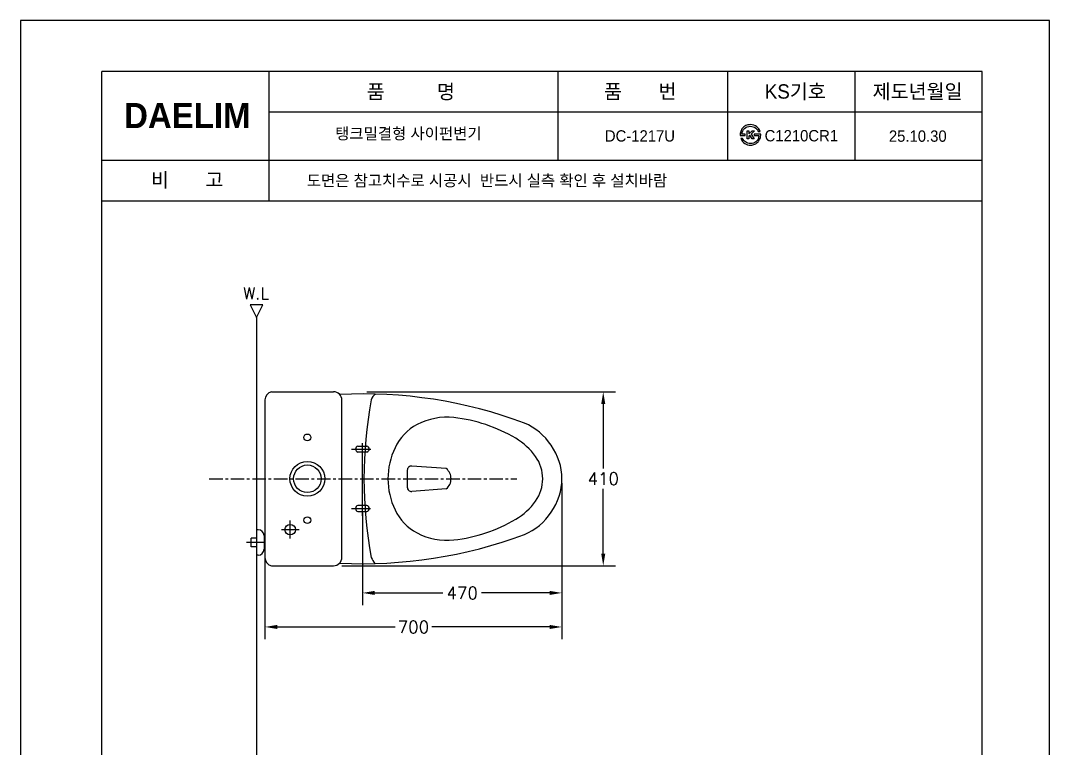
# Model space of a CAD drawing. Extents: x 69352 to 71778, y 58037 to 61467.
# Drawn here: x 69352 to 71778, y 59752 to 61467 of the extents above; entities that cross this region are included whole.
import ezdxf
from ezdxf.lldxf.tags import DXFTag

# ---------------------------------------------------------------- set-up
doc = ezdxf.new("R2010")
doc.units = 0
doc.header["$MEASUREMENT"] = 0
doc.linetypes.add('CENTER', pattern=[50.8, 31.75, -6.35, 6.35, -6.35])
doc.layers.get('0').update_dxf_attribs({"linetype": 'CONTINUOUS'})
doc.layers.get('Defpoints').update_dxf_attribs({"linetype": 'CONTINUOUS'})
for name, color, linetype in [('CENTER', 1, 'CONTINUOUS'), ('Dim', 4, 'CONTINUOUS'), ('LAYER_02', 7, 'CONTINUOUS'), ('LINE', 7, 'CONTINUOUS'), ('MAIN', 7, 'CONTINUOUS'), ('POINT', 3, 'CONTINUOUS'), ('YA', 7, 'CONTINUOUS')]:
    doc.layers.add(name, color=color, linetype=linetype)
doc.styles.add('h', font='', dxfattribs={"height": 30})
doc.styles.get("Standard").update_dxf_attribs({"font": 'txt.shx', "bigfont": 'ghs.shx'})
doc.styles.add('스타일1', font='txt.shx', dxfattribs={"bigfont": 'ghs.shx'})
doc.styles.get('h').set_extended_font_data('Haansoft Batang')
tags = doc.linetypes.add('Amconstr', pattern=[9999, 9999, 0]).pattern_tags.tags
tags[6:7] = [DXFTag(74, 4), DXFTag(75, 0), DXFTag(340, '0'), DXFTag(46, 1.0), DXFTag(50, 0.0), DXFTag(44, 0.0), DXFTag(45, 0.0)]
tags[4:5] = [DXFTag(74, 4), DXFTag(75, 0), DXFTag(340, '0'), DXFTag(46, 1.0), DXFTag(50, 0.0), DXFTag(44, 0.0), DXFTag(45, 0.0)]
doc.dimstyles.get("Standard").update_dxf_attribs({"dimtxt": 0.18, "dimasz": 0.18, "dimexe": 0.18, "dimexo": 0.0625, "dimgap": 0.09, "dimtad": 0, "dimtih": 1, "dimtoh": 1, "dimdec": 4, "dimzin": 0, "dimdsep": 46, "dimtxsty": 'Standard', "dimcen": 0.09, "dimadec": 0, "dimazin": 0, "dimtfac": 1, "dimtdec": 4, "dimtofl": 0, "dimtmove": 0, "dimatfit": 0, "dimfxl": 0, "dimtolj": 1, "dimtzin": 0, "dimarcsym": 0})

# ---------------------------------------------------------------- blocks, each defined once
blk = doc.blocks.new('*D9')
at = {"layer": 'Defpoints', "color": 0}
for p in [(70628.5, 60387.2), (70158.5, 60317.2), (70158.5, 60118.2)]:
    blk.add_point(p, dxfattribs=at)
at = {"layer": 'Dim', "color": 0, "lineweight": -2}
for p, q in [((70628.5, 60377.2), (70628.5, 60089.4)), ((70158.5, 60307.2), (70158.5, 60089.4)), ((70187.3, 60118.2), (70347.9, 60118.2)), ((70599.7, 60118.2), (70439.1, 60118.2))]:
    blk.add_line(p, q, dxfattribs=at)
at = {"layer": 'Dim', "color": 0}
for points in [[(70187.3, 60123), (70187.3, 60113.4), (70158.5, 60118.2)], [(70599.7, 60123), (70599.7, 60113.4), (70628.5, 60118.2)]]:
    blk.add_solid(points, dxfattribs=at)
at = {"layer": 'Dim', "color": 0, "insert": (70393.5, 60118.2), "char_height": 35.2, "attachment_point": 5}
blk.add_mtext('\\A1;{\\H0.81818x;470}', dxfattribs=at)
blk = doc.blocks.new('*D10')
at = {"layer": 'Defpoints', "color": 0}
for p in [(70158.5, 60592.2), (70158.5, 60182.2), (70726, 60182.2)]:
    blk.add_point(p, dxfattribs=at)
at = {"layer": 'Dim', "color": 0, "lineweight": -2}
for p, q in [((70168.5, 60592.2), (70754.8, 60592.2)), ((70726, 60563.4), (70726, 60411.2)), ((70726, 60211), (70726, 60363.2)), ((70168.5, 60182.2), (70754.8, 60182.2))]:
    blk.add_line(p, q, dxfattribs=at)
at = {"layer": 'Dim', "color": 0}
for points in [[(70721.2, 60563.4), (70730.8, 60563.4), (70726, 60592.2)], [(70721.2, 60211), (70730.8, 60211), (70726, 60182.2)]]:
    blk.add_solid(points, dxfattribs=at)
at = {"layer": 'Dim', "color": 0, "insert": (70726, 60387.2), "char_height": 28.8, "attachment_point": 5}
blk.add_mtext('\\A1;410', dxfattribs=at)
blk = doc.blocks.new('*D14')
at = {"layer": 'Defpoints', "color": 0}
for p in [(69928.5, 60387.2), (70628.5, 60387.2), (69928.5, 60038)]:
    blk.add_point(p, dxfattribs=at)
at = {"layer": 'Dim', "color": 0, "lineweight": -2}
for p, q in [((69928.5, 60377.2), (69928.5, 60009.2)), ((70628.5, 60377.2), (70628.5, 60009.2)), ((69957.3, 60038), (70235.3, 60038)), ((70599.7, 60038), (70321.7, 60038))]:
    blk.add_line(p, q, dxfattribs=at)
at = {"layer": 'Dim', "color": 0}
for points in [[(69957.3, 60042.8), (69957.3, 60033.2), (69928.5, 60038)], [(70599.7, 60042.8), (70599.7, 60033.2), (70628.5, 60038)]]:
    blk.add_solid(points, dxfattribs=at)
at = {"layer": 'Dim', "color": 0, "insert": (70278.5, 60038), "char_height": 28.8, "attachment_point": 5}
blk.add_mtext('\\A1;700', dxfattribs=at)

msp = doc.modelspace()

# ---------------------------------------------------------------- linework, layer by layer
for p, q in [((70264, 60407.1), (70264, 60367.3)), ((70356.1, 60411.1), (70274.7, 60417.1)), ((70356.1, 60363.3), (70274.7, 60357.3))]:
    msp.add_line(p, q)
for centre, radius, start, end in [((70274, 60407.1), 10, 85.7896, 180), ((70336, 60387.2), 31.2, 310.0544, 49.9456), ((70274, 60367.3), 10, 180, 274.2104)]:
    msp.add_arc(centre, radius, start, end)
at = {"layer": 'CENTER', "color": 0}
for p, q in [((70158.5, 60299.6), (70158.5, 60471.1)), ((70132.2, 60457.2), (70178.5, 60457.2)), ((70132.2, 60317.2), (70177.7, 60317.2)), ((69988.1, 60246.5), (69988.1, 60289)), ((70009.3, 60267.2), (69967.8, 60267.2)), ((69928.5, 60237.2), (69884.7, 60237.2))]:
    msp.add_line(p, q, dxfattribs=at)
at = {"layer": 'Dim', "color": 7}
for p, q in [((69908.5, 60767.1), (69908.5, 58956.6)), ((69943.9, 60592.2), (70089.9, 60592.2)), ((69943.9, 60182.2), (70089.9, 60182.2)), ((70109.9, 60182.2), (70522.4, 60182.2))]:
    msp.add_line(p, q, dxfattribs=at)
at = {"layer": 'Dim', "color": 7, "linetype": 'CENTER'}
msp.add_line((69797.2, 60387.2), (70522.4, 60387.2), dxfattribs=at)
at = {"layer": 'Dim', "color": 7}
for centre, start, end in [((70089.9, 60572.2), 0, 90), ((70089.9, 60202.2), 270, 0)]:
    msp.add_arc(centre, 20, start, end, dxfattribs=at)
at = {"layer": 'LINE', "linetype": 'Amconstr'}
msp.add_line((71619.7, 58179.1), (71619.7, 61347.1), dxfattribs=at)
at = {"layer": 'MAIN', "color": 0}
for p, q in [((69928.5, 60573), (69928.5, 60201.4)), ((70109.9, 60202.2), (70109.9, 60572.2)), ((70147.7, 60464.2), (70168.9, 60464.2)), ((70168.9, 60450.2), (70147.7, 60450.2)), ((70168.9, 60324.2), (70147.7, 60324.2)), ((70147.7, 60310.2), (70168.9, 60310.2))]:
    msp.add_line(p, q, dxfattribs=at)
at = {"layer": 'MAIN', "color": 7}
for p, q in [((69912.3, 60267.2), (69908.3, 60267.2)), ((69926.3, 60253.2), (69926.3, 60221.2)), ((69908.3, 60247.4), (69896.3, 60247.4)), ((69896.3, 60226.9), (69896.3, 60247.4)), ((69908.3, 60226.9), (69896.3, 60226.9)), ((69928.5, 60247.4), (69926.3, 60247.4)), ((69928.5, 60226.9), (69926.3, 60226.9)), ((69912.3, 60207.2), (69908.3, 60207.2))]:
    msp.add_line(p, q, dxfattribs=at)
at = {"layer": 'MAIN', "color": 0}
msp.add_lwpolyline([(69923.5, 60797.1), (69893.5, 60797.1), (69908.5, 60767.1), (69923.5, 60797.1)], dxfattribs=at)
msp.add_lwpolyline([(70189.2, 60586.8, 0.147425), (70179, 60573.1, 0.091532), (70179, 60201.3, 0.007148), (70187.2, 60187.5)], format="xyb", dxfattribs=at)
for centre in [(70028.5, 60484.7), (70028.5, 60289.7)]:
    msp.add_circle(centre, 8, dxfattribs=at)
for centre, radius, start, end in [((69948.8, 60572.4), 20.4, 104.1034, 178.47), ((69948.8, 60572.4), 20.4, 104.1034, 178.47), ((70159.6, 59499), 1088.2, 69.5308, 92.8816), ((70486.6, 60390.3), 138.9, 33.0698, 67.3512), ((70149.3, 60457.2), 7.18, 103.3903, 256.6097), ((70167.2, 60457.2), 7.18, 283.3912, 76.6088), ((70493.5, 60387.2), 135, 324.2389, 35.7611), ((70149.3, 60317.2), 7.18, 103.3903, 256.6097), ((70167.2, 60317.2), 7.18, 283.3912, 76.6088), ((70486.8, 60383.9), 138.7, 292.615, 326.9639), ((70159.6, 61275.3), 1088.2, 267.1184, 290.4692), ((69948.8, 60201.9), 20.4, 181.53, 255.8966)]:
    msp.add_arc(centre, radius, start, end, dxfattribs=at)
at = {"layer": 'MAIN', "color": 7}
for centre, start, end in [((69912.3, 60253.2), 0, 90), ((69912.3, 60221.2), 270, 360)]:
    msp.add_arc(centre, 14, start, end, dxfattribs=at)
at = {"layer": 'POINT', "color": 0}
msp.add_lwpolyline([(70519.7, 60291.8, 0.103422), (70566.5, 60334.6, 0.322616), (70566.5, 60439.8, 0.103422), (70519.7, 60482.6, 0.106548), (70373.8, 60531.3, 0.14976), (70287.4, 60514.9, 0.161523), (70235.1, 60460.4, 0.226483), (70235.1, 60313.9, 0.161523), (70287.4, 60259.5, 0.14976), (70373.8, 60243.1, 0.106548), (70519.7, 60291.8)], format="xyb", dxfattribs=at)
for centre, radius in [((70028.5, 60387.2), 41), ((70028.5, 60387.2), 32.5), ((69988.1, 60267.2), 12.5)]:
    msp.add_circle(centre, radius, dxfattribs=at)
at = {"layer": 'YA', "color": 7}
for p, q in [((71619.7, 61347.1), (69543.7, 61347.1)), ((69543.7, 60276.9), (69543.7, 61347.1)), ((69938.2, 61041.1), (69938.2, 61347.1)), ((70619.7, 61136.7), (70619.7, 61346.7)), ((71019.7, 61136.7), (71019.7, 61346.7)), ((71019.7, 61136.7), (71019.7, 61346.7)), ((71319.7, 61136.7), (71319.7, 61346.7)), ((71319.7, 61136.7), (71319.7, 61346.7)), ((71619.7, 61251.1), (69938.2, 61251.1)), ((71619.7, 61251.1), (69938.2, 61251.1)), ((71619.7, 61137.1), (69543.7, 61137.1)), ((71619.7, 61041.1), (69543.7, 61041.1)), ((71619.7, 61041.1), (69543.7, 61041.1)), ((69543.7, 58179.1), (69543.7, 60276.9))]:
    msp.add_line(p, q, dxfattribs=at)
at = {"layer": 'YA', "color": 0}
msp.add_lwpolyline([(69352.4, 58036.6), (71777.9, 58036.6), (71777.9, 61466.9), (69352.4, 61466.9)], close=True, dxfattribs=at)
at = {"layer": 'YA', "color": 7}
msp.add_lwpolyline([(71069.6, 61200.3), (71076.8, 61206.9), (71082.6, 61206.9), (71074.5, 61199.4), (71082.1, 61188.1), (71077, 61188.1), (71071.7, 61196.7), (71069.6, 61194.9), (71069.6, 61188.1), (71065.1, 61188.1), (71065.1, 61207), (71069.6, 61207), (71069.6, 61200.3)], close=True, dxfattribs=at)
for points in [[(71048.9, 61195.8), (71048.7, 61199.1), (71049.1, 61202.2), (71050, 61205.3), (71050.9, 61208.4), (71052.4, 61211.2), (71054.4, 61213.5), (71056.4, 61216.1), (71058.9, 61218.1), (71061.9, 61219.5), (71065.1, 61221), (71068.7, 61221.7), (71072.7, 61221.8), (71078.9, 61221.7), (71084.1, 61220), (71088.3, 61216.7), (71091.7, 61214), (71094.3, 61210.4), (71096.1, 61205.9), (71096.1, 61205.9), (71091.5, 61205.9), (71091.5, 61205.9), (71090.5, 61208.7), (71088.6, 61211.3), (71085.6, 61213.7), (71082, 61216.6), (71077.8, 61218), (71073.1, 61218), (71067.5, 61218), (71062.9, 61216.3), (71059.2, 61213), (71055.4, 61209.5), (71053.3, 61205), (71053, 61199.3), (71053, 61199.3), (71060.8, 61199.3), (71060.8, 61199.3), (71060.8, 61199.3), (71060.8, 61195.8), (71060.8, 61195.8), (71060.8, 61195.8), (71048.9, 61195.8), (71048.9, 61195.8), (71048.9, 61195.8), (71048.9, 61195.8), (71048.9, 61195.8)], [(71097.2, 61199.3), (71097.3, 61195.8), (71096.8, 61192.4), (71095.7, 61189.2), (71094.6, 61186.1), (71093, 61183.3), (71090.9, 61180.9), (71088.7, 61178.6), (71086.2, 61176.7), (71083.4, 61175.5), (71080.4, 61174.1), (71077.3, 61173.4), (71074, 61173.4), (71068.6, 61173.4), (71063.9, 61174.7), (71059.9, 61177.3), (71055.6, 61180), (71052.3, 61184), (71050.2, 61189.3), (71050.2, 61189.3), (71054.7, 61189.3), (71054.7, 61189.3), (71056.5, 61185.8), (71058.6, 61183.1), (71061.1, 61181.2), (71064.7, 61178.4), (71069, 61177.1), (71074.1, 61177.3), (71078.5, 61177.3), (71082.5, 61178.8), (71086, 61181.6), (71090.2, 61185), (71092.5, 61189.8), (71093, 61195.8), (71093, 61195.8), (71081.9, 61195.8), (71081.9, 61195.8), (71081.9, 61195.8), (71081.9, 61199.3), (71081.9, 61199.3), (71081.9, 61199.3), (71097.2, 61199.3), (71097.2, 61199.3), (71097.2, 61199.3), (71097.2, 61199.3), (71097.2, 61199.3)]]:
    msp.add_open_spline(points, degree=3, knots=[0, 0, 0, 0, 1, 1, 1, 2, 2, 2, 3, 3, 3, 4, 4, 4, 5, 5, 5, 6, 6, 6, 7, 7, 7, 8, 8, 8, 9, 9, 9, 10, 10, 10, 11, 11, 11, 12, 12, 12, 13, 13, 13, 14, 14, 14, 15, 15, 15, 15], dxfattribs=at)

# ---------------------------------------------------------------- texts
at = {"layer": 'Dim', "color": 0, "attachment_point": 1, "style": '스타일1'}
for s, insert, char_height in [('{\\fGulim|b0|i0|c129|p50;품          명}', (70168.6, 61316.3), 33.819), ('{\\fGulim|b0|i0|c129|p50;품       번}', (70727.6, 61316.8), 33.819), ('{\\fGulim|b0|i0|c129|p50;KS기호}', (71106.9, 61316.8), 33.819), ('{\\fGulim|b0|i0|c129|p50;제도년월일}', (71361, 61316.8), 33.819), ('{\\fGulim|b0|i0|c129|p50;비       고}', (69659.7, 61108.5), 33.819), ('{\\fGulim|b0|i0|c129|p50;도면은 참고치수로 시공시  반드시 실측 확인 후 설치바람 }', (70027, 61103.4), 26.746)]:
    msp.add_mtext(s, dxfattribs=dict(at, insert=insert, char_height=char_height))
at = {"layer": 'Dim', "color": 0, "char_height": 26.746, "attachment_point": 1, "style": '스타일1'}
for s, insert, width in [('{\\fGulim|b0|i0|c129|p50;탱크밀결형 사이펀변기}', (70094, 61214), 445.419), ('{\\fGulim|b0|i0|c129|p50;DC-1217U}', (70729.9, 61208.5), 168.306), ('{\\fGulim|b0|i0|c129|p50;C1210CR1}', (71106.5, 61209), 168.306), ('{\\fGulim|b0|i0|c129|p50;25.10.30}', (71399.5, 61208.1), 168.306)]:
    msp.add_mtext(s, dxfattribs=dict(at, insert=insert, width=width))
at = {"layer": 'LAYER_02', "color": 0}
msp.add_text('W.L', height=27.99, dxfattribs=at).set_placement((69876.9, 60810.2))
at = {"layer": 'YA', "color": 7, "insert": (69596.5, 61272.9), "char_height": 59.437, "width": 290.871, "attachment_point": 1, "style": 'h'}
msp.add_mtext('{\\fHYGraphic-Medium|b1|i0|c129|p18;DAELIM}', dxfattribs=at)

# ---------------------------------------------------------------- dimensions: what is measured, and where the dimension line sits
at = {"layer": 'Dim', "color": 0}
dim = msp.add_linear_dim(base=(70726, 60182.2), p1=(70158.5, 60592.2), p2=(70158.5, 60182.2), angle=90, dimstyle='Standard', override={"dimscale": 160, "dimgap": 0.06, "dimdec": 0, "dimatfit": 3}, dxfattribs=at)
dim.commit()
dim.dimension.update_dxf_attribs({"geometry": '*D10', "text_midpoint": (70726, 60387.2)})
at = {"layer": 'Dim', "color": 7}
dim = msp.add_linear_dim(base=(69928.5, 60038), p1=(70628.5, 60387.2), p2=(69928.5, 60387.2), dimstyle='Standard', override={"dimscale": 160, "dimgap": 0.06, "dimdec": 0, "dimatfit": 3, "dimarcsym": 1}, dxfattribs=at)
dim.commit()
dim.dimension.update_dxf_attribs({"geometry": '*D14', "text_midpoint": (70278.5, 60038)})
at = {"layer": 'Dim', "color": 0}
dim = msp.add_linear_dim(base=(70158.5, 60118.2), p1=(70628.5, 60387.2), p2=(70158.5, 60317.2), text='{\\H0.81818x;<>}', dimstyle='Standard', override={"dimscale": 160, "dimtxt": 0.22, "dimgap": 0.06, "dimdec": 0}, dxfattribs=at)
dim.commit()
dim.dimension.update_dxf_attribs({"geometry": '*D9', "text_midpoint": (70393.5, 60118.2)})

doc.saveas('drawing.dxf')
